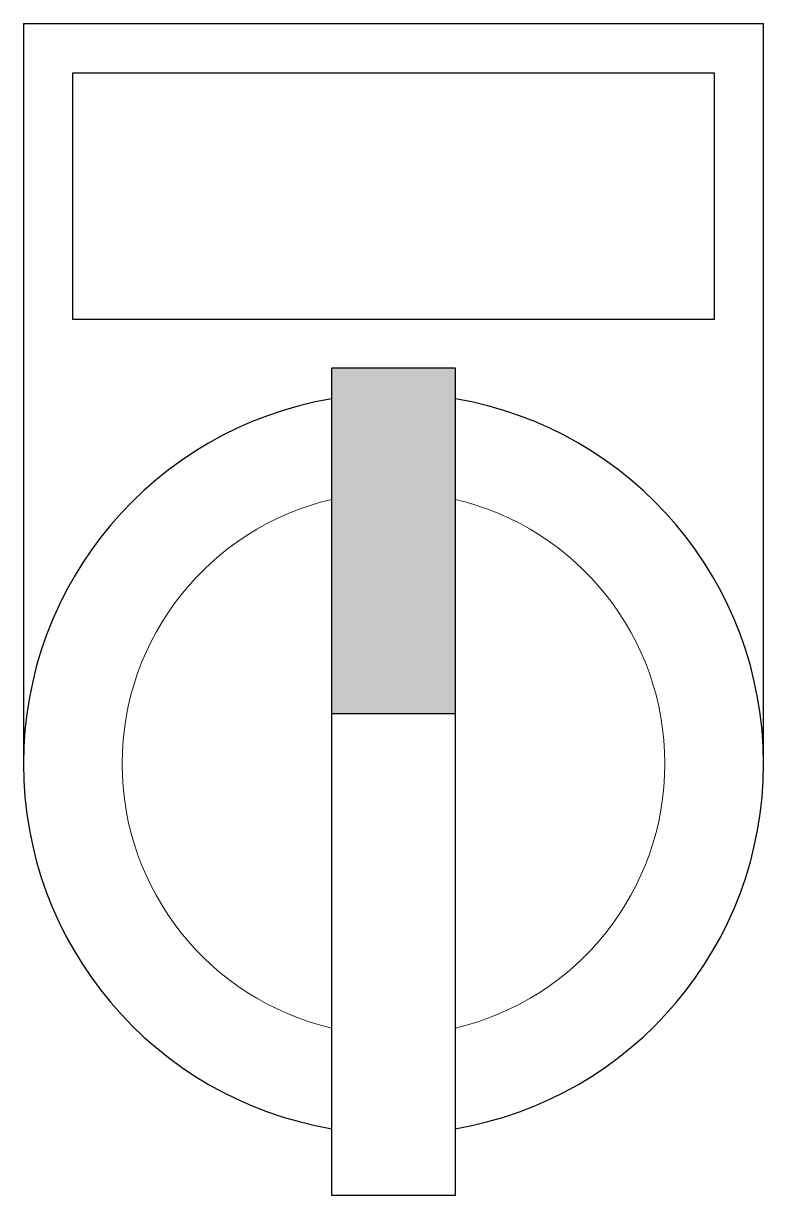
# Model space of a CAD drawing. Header units: inches. Extents: x 0 to 30, y 0 to 47.5.
import ezdxf
from ezdxf.enums import TextEntityAlignment as Align

# ---------------------------------------------------------------- set-up
doc = ezdxf.new("R2010")
doc.units = ezdxf.units.IN
doc.styles.add('Arial-Black', font='txt')

# ---------------------------------------------------------------- blocks, each defined once
blk = doc.blocks.new('Chuyen mach AOM')
blk.add_hatch(color=7).paths.add_polyline_path([(12.5, 33.54), (12.5, 19.54), (17.5, 19.54), (17.5, 33.54)])
at = {"color": 7}
for p, q in [((0, 47.5), (30, 47.5)), ((0, 47.5), (0, 17.5)), ((30, 17.5), (30, 47.5)), ((12.5, 19.54), (17.5, 19.54))]:
    blk.add_line(p, q, dxfattribs=at)
for points in [[(2, 45.5), (28, 45.5), (28, 35.5), (2, 35.5)], [(12.5, 33.54), (17.5, 33.54), (17.5, 0), (12.5, 0)]]:
    blk.add_lwpolyline(points, close=True, dxfattribs=at)
for start, end in [(99.5941, 260.4059), (279.5941, 80.4059)]:
    blk.add_arc((15, 17.5), 15, start, end, dxfattribs=at)
at = {"color": 2, "linetype": 'Continuous', "lineweight": 5, "ltscale": 3}
for start, end in [(103.1366, 256.8634), (283.1366, 76.8634)]:
    blk.add_arc((15, 17.5), 11, start, end, dxfattribs=at)
at = {"color": 2, "linetype": 'Continuous', "lineweight": 5, "style": 'Arial-Black'}
blk.add_attdef('T-SP', text='', height=2.4, dxfattribs=at).set_placement((15.226, 38.468), align=Align.CENTER)

msp = doc.modelspace()

# ---------------------------------------------------------------- block references
msp.add_blockref('Chuyen mach AOM', (0, 0))

doc.saveas('drawing.dxf')
